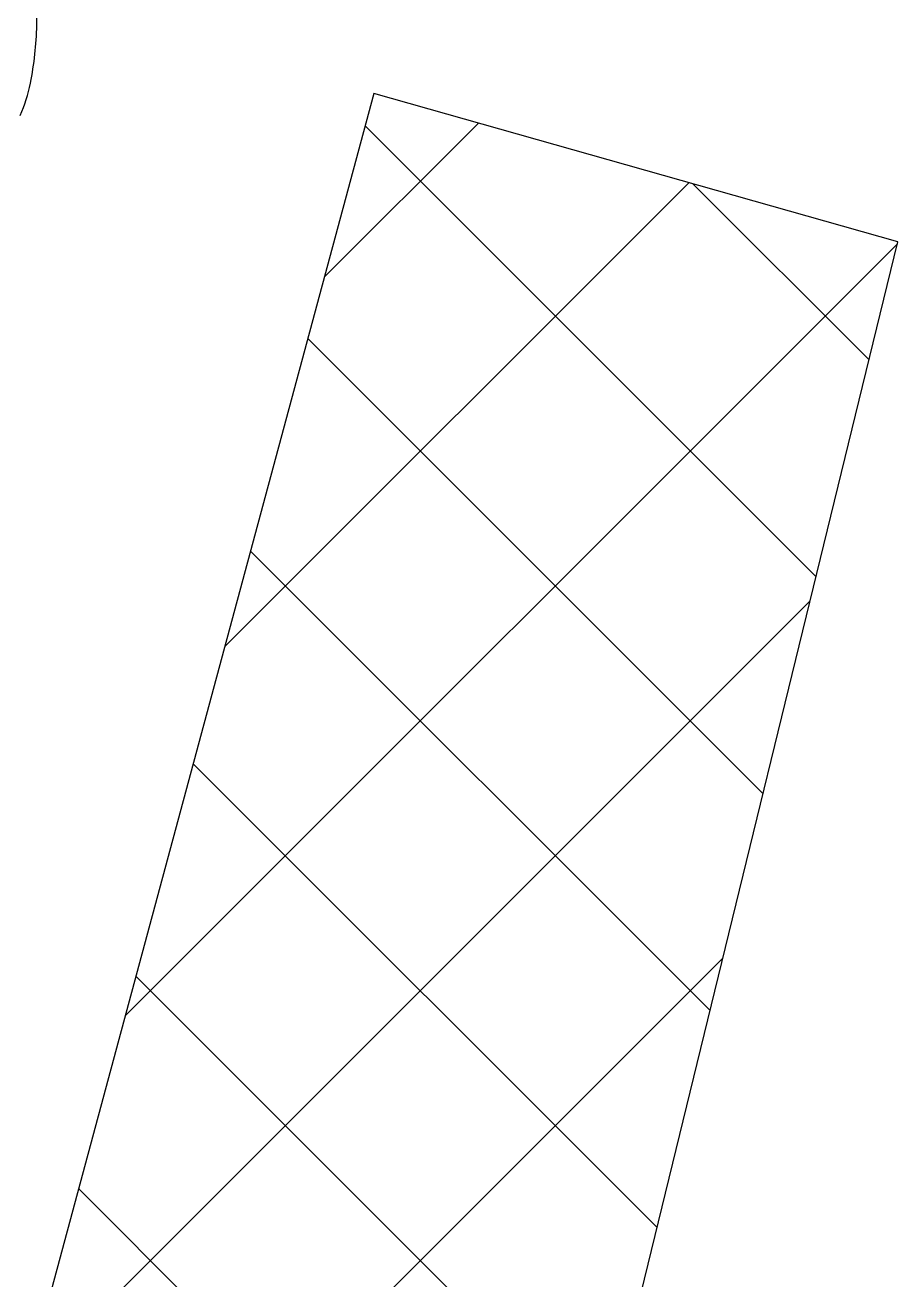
# Model space of a CAD drawing. Header units: metres. Extents: x 267365 to 277461, y 2088854 to 2108025.
# Drawn here: x 273656 to 273714.1, y 2097571 to 2097654.5 of the extents above; entities that cross this region are included whole.
import ezdxf

# ---------------------------------------------------------------- set-up
doc = ezdxf.new("R2010")
doc.units = ezdxf.units.M
doc.layers.add('HARBOUR', color=1, linetype='Continuous')

msp = doc.modelspace()

# ---------------------------------------------------------------- linework, layer by layer
at = {"color": 30}
for centre, radius, start, end in [((273611.683, 2097654.203), 45.082, 0.42461, 5.46614), ((273611.683, 2097654.203), 45.082, 0.42461, 5.46614), ((273634.031, 2097655.05), 22.74, 348.88961, 358.70906), ((273634.031, 2097655.05), 22.74, 348.88961, 358.70906), ((273647.024, 2097652.46), 9.491, 335.49186, 349.11548), ((273647.024, 2097652.46), 9.491, 335.49186, 349.11548)]:
    msp.add_arc(centre, radius, start, end, dxfattribs=at)
at = {"layer": 'HARBOUR'}
for p, q in [((273679.188, 2097649.978), (273651.512, 2097547.233)), ((273679.188, 2097649.978), (273651.512, 2097547.233)), ((273714.063, 2097640.103), (273679.188, 2097649.978)), ((273714.063, 2097640.103), (273679.188, 2097649.978)), ((273686.691, 2097528.041), (273714.063, 2097640.103)), ((273686.691, 2097528.041), (273714.063, 2097640.103))]:
    msp.add_line(p, q, dxfattribs=at)
at = {"layer": 'HARBOUR', "linetype": 'Continuous'}
for p, q in [((273675.896, 2097637.756), (273686.147, 2097648.007)), ((273675.896, 2097637.756), (273686.147, 2097648.007)), ((273708.619, 2097617.813), (273678.608, 2097647.823)), ((273708.619, 2097617.813), (273678.608, 2097647.823)), ((273669.275, 2097613.174), (273700.144, 2097644.044)), ((273669.275, 2097613.174), (273700.144, 2097644.044)), ((273712.145, 2097632.247), (273700.428, 2097643.964)), ((273712.145, 2097632.247), (273700.428, 2097643.964)), ((273662.653, 2097588.592), (273714.031, 2097639.97)), ((273662.653, 2097588.592), (273714.031, 2097639.97)), ((273705.093, 2097603.378), (273674.797, 2097633.674)), ((273705.093, 2097603.378), (273674.797, 2097633.674)), ((273701.567, 2097588.943), (273670.985, 2097619.525)), ((273701.567, 2097588.943), (273670.985, 2097619.525)), ((273656.031, 2097564.01), (273708.226, 2097616.205)), ((273656.031, 2097564.01), (273708.226, 2097616.205)), ((273698.041, 2097574.509), (273667.174, 2097605.376)), ((273698.041, 2097574.509), (273667.174, 2097605.376)), ((273627.446, 2097517.464), (273702.421, 2097592.439)), ((273627.446, 2097517.464), (273702.421, 2097592.439)), ((273694.515, 2097560.074), (273663.363, 2097591.227)), ((273694.515, 2097560.074), (273663.363, 2097591.227)), ((273690.989, 2097545.64), (273659.551, 2097577.077)), ((273690.989, 2097545.64), (273659.551, 2097577.077))]:
    msp.add_line(p, q, dxfattribs=at)

doc.saveas('drawing.dxf')
